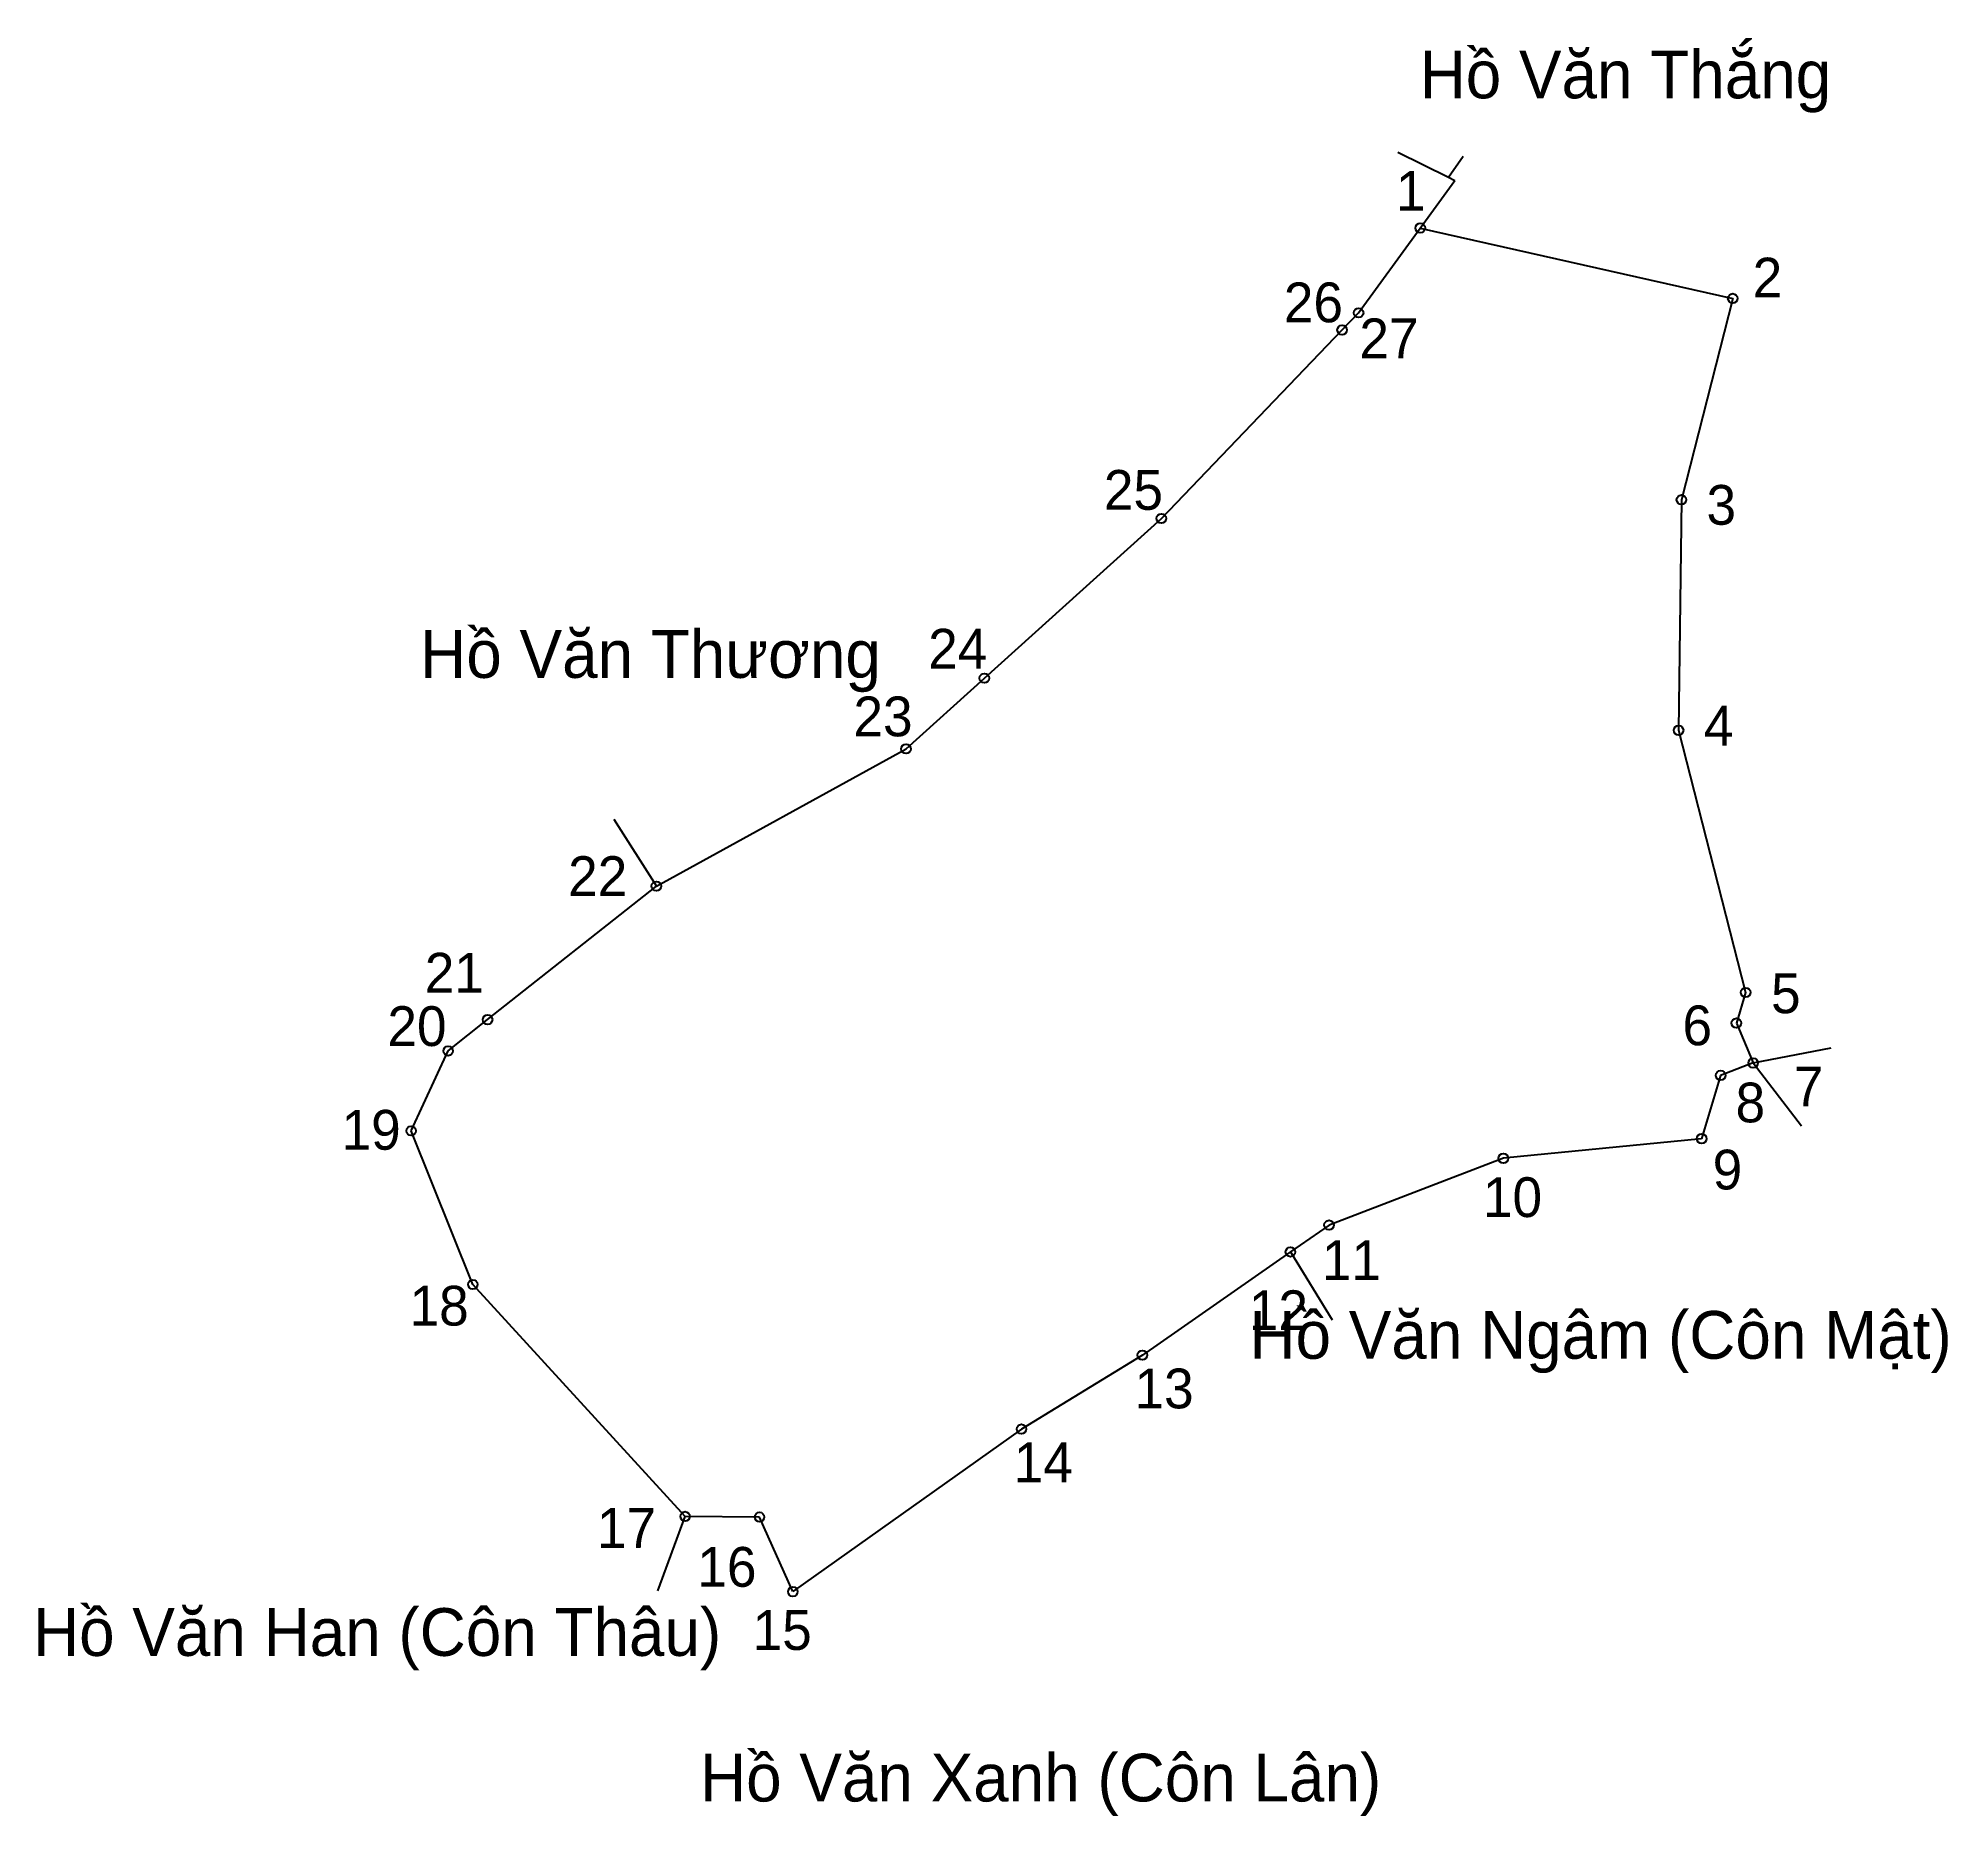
# Model space of a CAD drawing. Extents: x 548898 to 549020, y 1822276 to 1822389.
import ezdxf

# ---------------------------------------------------------------- set-up
doc = ezdxf.new("R2010")
doc.units = 0
for name, color, linetype in [('CanhThua', 7, 'Continuous'), ('MocDinhThua', 7, 'Continuous'), ('RauThua', 7, 'Continuous'), ('SoHieuDinhThua', 7, 'Continuous'), ('TenChuLanCan', 7, 'Continuous')]:
    doc.layers.add(name, color=color, linetype=linetype)

msp = doc.modelspace()

# ---------------------------------------------------------------- linework, layer by layer
at = {"layer": 'CanhThua'}
for p, q in [((548982.39, 1822371.6), (548986.32, 1822377)), ((548986.32, 1822377), (549006.22, 1822372.52)), ((549006.22, 1822372.52), (549002.95, 1822359.7)), ((548981.34, 1822370.51), (548982.39, 1822371.6)), ((548969.83, 1822358.51), (548981.34, 1822370.51)), ((549002.95, 1822359.7), (549002.77, 1822345.02)), ((548958.56, 1822348.34), (548969.83, 1822358.51)), ((548953.57, 1822343.84), (548958.56, 1822348.34)), ((549002.77, 1822345.02), (549007.04, 1822328.33)), ((548937.67, 1822335.1), (548953.57, 1822343.84)), ((548926.92, 1822326.6), (548937.67, 1822335.1)), ((549007.04, 1822328.33), (549006.45, 1822326.38)), ((548924.41, 1822324.61), (548926.92, 1822326.6)), ((549006.45, 1822326.38), (549007.52, 1822323.84)), ((548922.05, 1822319.52), (548924.41, 1822324.61)), ((549007.52, 1822323.84), (549005.45, 1822323.05)), ((549005.45, 1822323.05), (549004.24, 1822319.02)), ((548925.98, 1822309.74), (548922.05, 1822319.52)), ((549004.24, 1822319.02), (548991.61, 1822317.77)), ((548991.61, 1822317.77), (548980.51, 1822313.52)), ((548980.51, 1822313.52), (548978.05, 1822311.81)), ((548978.05, 1822311.81), (548968.62, 1822305.24)), ((548939.5, 1822294.97), (548925.98, 1822309.74)), ((548968.62, 1822305.24), (548960.92, 1822300.53)), ((548960.92, 1822300.53), (548946.36, 1822290.18)), ((548944.24, 1822294.93), (548939.5, 1822294.97)), ((548946.36, 1822290.18), (548944.24, 1822294.93))]:
    msp.add_line(p, q, dxfattribs=at)
at = {"layer": 'MocDinhThua'}
for centre in [(548986.32, 1822377), (549006.22, 1822372.52), (548982.39, 1822371.6), (548981.34, 1822370.51), (549002.95, 1822359.7), (548969.83, 1822358.51), (548958.56, 1822348.34), (549002.77, 1822345.02), (548953.57, 1822343.84), (548937.67, 1822335.1), (549007.04, 1822328.33), (548926.92, 1822326.6), (549006.45, 1822326.38), (548924.41, 1822324.61), (549007.52, 1822323.84), (549005.45, 1822323.05), (548922.05, 1822319.52), (549004.24, 1822319.02), (548991.61, 1822317.77), (548980.51, 1822313.52), (548978.05, 1822311.81), (548925.98, 1822309.74), (548968.62, 1822305.24), (548960.92, 1822300.53), (548939.5, 1822294.97), (548944.24, 1822294.93), (548946.36, 1822290.18)]:
    msp.add_circle(centre, 0.304, dxfattribs=at)
at = {"layer": 'RauThua'}
for p, q in [((548984.88, 1822381.83), (548988.11, 1822380.23)), ((548988.11, 1822380.23), (548989.06, 1822381.58)), ((548986.32, 1822377), (548988.53, 1822380.02)), ((548986.32, 1822377), (548988.53, 1822380.02)), ((548988.11, 1822380.23), (548988.53, 1822380.02)), ((548988.11, 1822380.23), (548988.53, 1822380.02)), ((548934.96, 1822339.36), (548937.67, 1822335.1)), ((549007.52, 1822323.84), (549012.49, 1822324.81)), ((549007.52, 1822323.84), (549010.59, 1822319.84)), ((548978.05, 1822311.81), (548980.7, 1822307.48)), ((548937.76, 1822290.24), (548939.5, 1822294.97))]:
    msp.add_line(p, q, dxfattribs=at)

# ---------------------------------------------------------------- texts
at = {"layer": 'SoHieuDinhThua'}
for s, height, p in [('1', 2.53, (548984.77, 1822378.1)), ('2', 2.53, (549007.49, 1822372.58)), ('26', 2.533, (548977.63, 1822371)), ('27', 2.533, (548982.44, 1822368.71)), ('25', 2.533, (548966.17, 1822359.06)), ('3', 2.53, (549004.55, 1822358.11)), ('24', 2.533, (548954.98, 1822348.95)), ('23', 2.533, (548950.22, 1822344.64)), ('4', 2.53, (549004.38, 1822344.05)), ('22', 2.533, (548932.05, 1822334.47)), ('21', 2.533, (548922.92, 1822328.32)), ('5', 2.53, (549008.66, 1822327.01)), ('20', 2.533, (548920.54, 1822324.92)), ('6', 2.53, (549003.02, 1822324.97)), ('8', 2.53, (549006.4, 1822320.06)), ('7', 2.53, (549010.11, 1822321.08)), ('19', 2.533, (548917.62, 1822318.32)), ('9', 2.53, (549004.94, 1822315.79)), ('10', 2.533, (548990.31, 1822314.03)), ('11', 2.533, (548980.05, 1822310.02)), ('18', 2.533, (548921.95, 1822307.12)), ('12', 2.533, (548975.4, 1822306.83)), ('13', 2.533, (548968.12, 1822301.85)), ('14', 2.533, (548960.43, 1822297.15)), ('17', 2.533, (548933.88, 1822292.97)), ('16', 2.533, (548940.28, 1822290.49)), ('15', 2.533, (548943.8, 1822286.47))]:
    msp.add_text(s, height=height, dxfattribs=at).set_placement(p)
at = {"layer": 'TenChuLanCan'}
for s, p in [('Hồ Văn Thắng', (548986.28, 1822385.26)), ('Hồ Văn Thương', (548922.63, 1822348.36)), ('Hồ Văn Ngâm (Côn Mật)', (548975.44, 1822305.01)), ('Hồ Văn Han (Côn Thâu)', (548897.97, 1822286.09)), ('Hồ Văn Xanh (Côn Lân)', (548940.45, 1822276.82))]:
    msp.add_text(s, height=3.0396, dxfattribs=at).set_placement(p)

doc.saveas('drawing.dxf')
